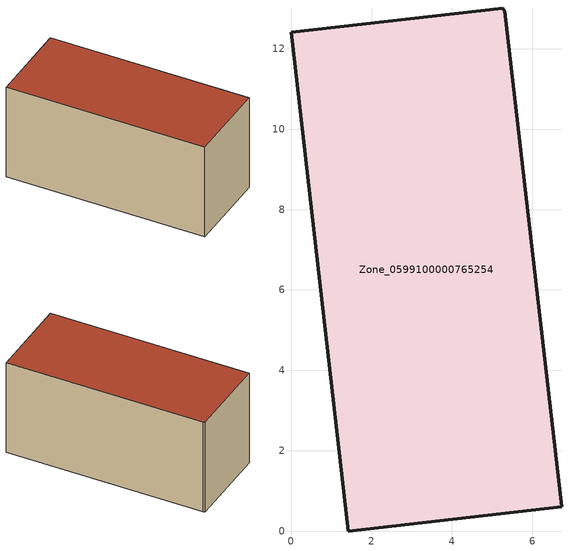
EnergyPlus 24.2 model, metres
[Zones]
Zone_0599100000765254
 floor ground (C_G): 5.26,13.01 5.32,12.93 6.74,0.61 1.43,0 0,12.41 z0
 wall outside (C_F): 1.43,0 6.74,0.61 5.32,12.93 5.26,13.01 0,12.41 1.43,0 z0:6.14
 roof outside (C_R): 0,12.41 1.43,0 6.74,0.61 5.32,12.93 5.26,13.01 z6.14
[BUILDING]
Pand.0599100000765254: North Axis=0; Terrain=City; Loads Convergence Tolerance Value=0.04; Temperature Convergence Tolerance Value=0.4; Solar Distribution=FullExterior; Maximum Number of Warmup Days=25; Minimum Number of Warmup Days=1
[Site:Location]
Rotterdam.The.Hague.AP_ZH_NLD Design_Conditions: Latitude=51.96; Longitude=4.45; Time Zone=1; Elevation=-4.5
[SITE:GROUNDTEMPERATURE:BUILDINGSURFACE]
18, 18, 18, 18, 18, 18, 18, 18, 18, 18, 18, 18
[MATERIAL] Thermal Absorptance=0.9; Solar Absorptance=0.7; Visible Absorptance=0.7
Name | Roughness | Thickness | Conductivity | Density | Specific Heat
G.TC.2015-2018 | MediumSmooth | 0.15 | 0.0428571 | 540 | 1210
F.TC.2015-2018 | Rough | 0.3 | 0.0666667 | 1920 | 840
R.TC.2015-2018 | MediumRough | 0.2 | 0.0333333 | 1500 | 1000
[CONSTRUCTION]
C_G: G.TC.2015-2018
C_F: F.TC.2015-2018
C_R: R.TC.2015-2018
[ZONE]
Zone_0599100000765254: Type=1; Multiplier=1; Ceiling Height=Autocalculate; Volume=Autocalculate; Floor Area=autocalculate; Part of Total Floor Area=Yes
[ZONEINFILTRATION:DESIGNFLOWRATE]
Infil_Zone_0599100000765254: Zone or ZoneList or Space or SpaceList=Zone_0599100000765254; Schedule=AlwaysOn; Design Flow Rate Calculation Method=Flow/Area; Flow Rate per Floor Area=0.0015; Constant Term Coefficient=1; Temperature Term Coefficient=0; Velocity Term Coefficient=0; Velocity Squared Term Coefficient=0
[HVACTEMPLATE:ZONE:IDEALLOADSAIRSYSTEM]
Zone_0599100000765254: Maximum Heating Supply Air Temperature=50; Minimum Cooling Supply Air Temperature=13; Maximum Heating Supply Air Humidity Ratio=0.0156; Minimum Cooling Supply Air Humidity Ratio=0.0077; Heating Limit=NoLimit; Cooling Limit=NoLimit; Dehumidification Control Type=ConstantSensibleHeatRatio; Cooling Sensible Heat Ratio=0.7; Dehumidification Setpoint=60; Humidification Control Type=None; Humidification Setpoint=30; Outdoor Air Method=None; Outdoor Air Flow Rate per Person=0.00944; Outdoor Air Flow Rate per Zone Floor Area=0; Outdoor Air Flow Rate per Zone=0; Demand Controlled Ventilation Type=None; Outdoor Air Economizer Type=NoEconomizer; Heat Recovery Type=None; Sensible Heat Recovery Effectiveness=0.7; Latent Heat Recovery Effectiveness=0.65
[ZONECONTROL:THERMOSTAT]
ThermostatControl_Zone_0599100000765254: Zone or ZoneList=Zone_0599100000765254; Control Type Schedule=DualSetpointControlType; Control 1=Thermostat_Zone_0599100000765254; Temperature Difference Between Cutout And Setpoint=0
[THERMOSTATSETPOINT:DUALSETPOINT]
Thermostat_Zone_0599100000765254: Heating Setpoint Temperature Schedule=HeatingSetpoint_Zone_0599100000765254; Cooling Setpoint Temperature Schedule=CoolingSetpoint_Zone_0599100000765254
[SCHEDULE:COMPACT]
HeatingSetpoint_Zone_0599100000765254: Through: 12/31, For: AllDays, Until: 24:00, 21
CoolingSetpoint_Zone_0599100000765254: Through: 12/31, For: AllDays, Until: 24:00, 24
DualSetpointControlType: Through: 12/31, For: AllDays, Until: 24:00, 4
AlwaysOn: Through: 12/31, For: AllDays, Until: 24:00, 1
